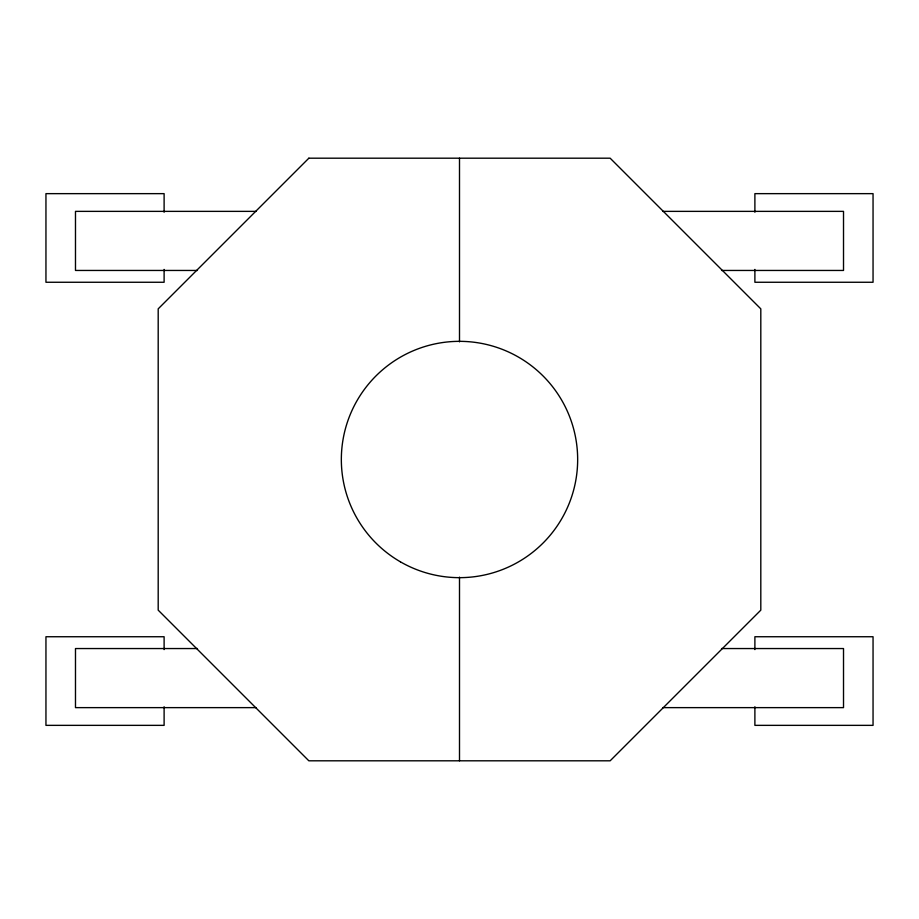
<?xml version="1.0" encoding="UTF-8"?>
<svg xmlns="http://www.w3.org/2000/svg" width="919" height="919" viewBox="0 0 919 919"><rect width="100%" height="100%" fill="white"/><g stroke="black" fill="none" stroke-linecap="round" stroke-linejoin="round"><path stroke-width="1.38" d="M256.309 211.37L75.484 211.37L75.484 270.45L197.47 270.45M662.691 211.37L843.516 211.37L843.516 270.45L721.53 270.45M197.47 648.55L75.484 648.55L75.484 707.63L256.309 707.63M721.53 648.55L843.516 648.55L843.516 707.63L662.691 707.63M754.89 212.232L754.89 193.645L873.05 193.645L873.05 282.259L754.89 282.259L754.89 269.405M754.89 649.595L754.89 636.741L873.05 636.741L873.05 725.355L754.89 725.355L754.89 706.768M459.5 158.194L459.5 341.845M459.5 577.155L459.5 760.806M164.11 212.232L164.11 193.645L45.95 193.645L45.95 282.259L164.11 282.259L164.11 269.405M164.11 649.595L164.11 636.741L45.95 636.741L45.95 725.355L164.11 725.355L164.11 706.768M308.853 158.194L158.194 308.853L158.194 610.147L308.853 760.806L610.147 760.806L760.806 610.147L760.806 308.853L610.147 158.194L308.853 158.194M400.42 561.831A118.16 118.16 0 0 0 577.66 459.5A118.16 118.16 0 0 0 400.42 357.169A118.16 118.16 0 0 0 400.42 561.831"/></g></svg>
